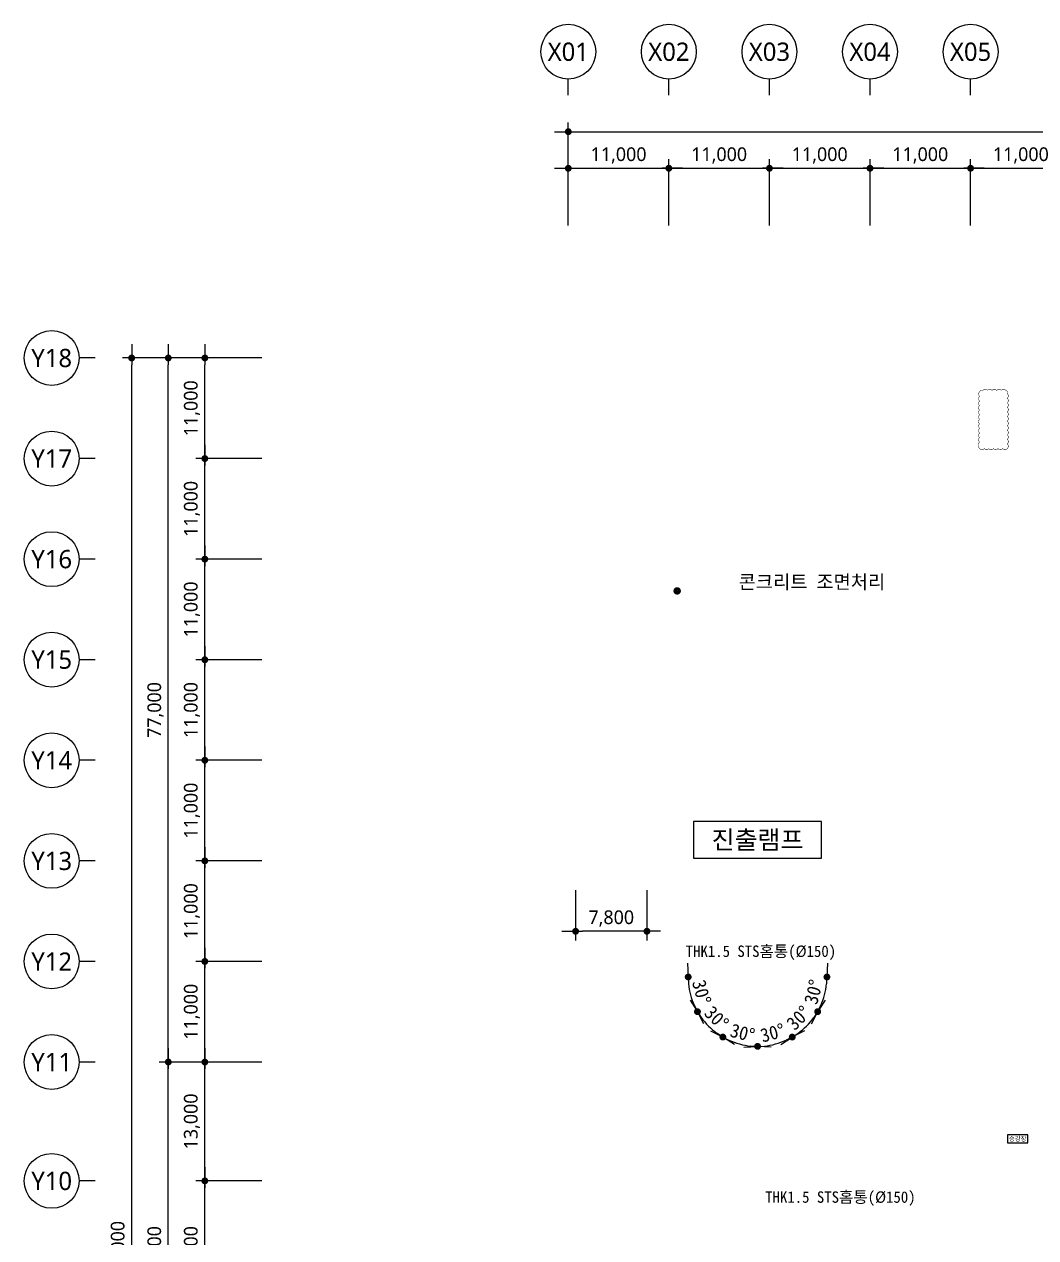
# Model space of a CAD drawing. Header units: millimetres. Extents: x 3546612 to 5615882, y 547008 to 3162891.
# Drawn here: x 4806612 to 4917237, y 1842174 to 1974891 of the extents above; entities that cross this region are included whole.
import ezdxf
from ezdxf.enums import TextEntityAlignment as Align

# ---------------------------------------------------------------- set-up
doc = ezdxf.new("R2010")
doc.units = ezdxf.units.MM
for name, color, linetype, lineweight in [('A-AXIS-BUBL', 7, 'Continuous', 25), ('A-DIMS', 7, 'Continuous', 25), ('A-MKXS-LEAD', 7, 'Continuous', 25), ('A-MKXS-TEXT1', 3, 'Continuous', 25), ('A-XXXX-TXT2', 3, 'Continuous', 25), ('REV-202205', 20, 'Continuous', 25)]:
    doc.layers.add(name, color=color, linetype=linetype, lineweight=lineweight)
doc.styles.add('HY울릉도L', font='')
doc.styles.add('XR-평면도$0$맑은 고딕', font='malgun.ttf')
doc.styles.add('돋움', font='')
doc.styles.add('돋움체', font='')
doc.styles.add('맑은고딕', font='malgun.ttf')
doc.styles.get('HY울릉도L').set_extended_font_data('HYwulM')
doc.styles.get('돋움').set_extended_font_data('DotumChe')
doc.styles.get('돋움체').set_extended_font_data('DotumChe')
doc.dimstyles.new('CDIM', dxfattribs={"dimtxt": 3, "dimasz": 1.5, "dimexe": 2, "dimexo": 1, "dimgap": 1, "dimtad": 1, "dimdec": 0, "dimrnd": 0.5, "dimzin": 0, "dimdsep": 32, "dimlunit": 6, "dimtxsty": 'HY울릉도L', "dimblk1": '_CIDOT', "dimblk2": '_CIDOT', "dimsah": 1, "dimcen": 5.5, "dimclrd": 2, "dimclre": 2, "dimclrt": 7, "dimadec": 0, "dimazin": 0, "dimtfac": 1, "dimtdec": 0, "dimtix": 1, "dimtmove": 2, "dimatfit": 1, "dimldrblk": '_CIDOT', "dimfxl": 1, "dimtolj": 1, "dimtzin": 0, "dimlwd": -1, "dimarcsym": 0})

# ---------------------------------------------------------------- blocks, each defined once
blk = doc.blocks.new('_CIDOT')
at = {"color": 0, "linetype": 'ByBlock'}
blk.add_line((2, 0), (-1, 0), dxfattribs=at)
at = {"color": 0, "linetype": 'ByBlock', "const_width": 0.5}
blk.add_lwpolyline([(-0.25, 0, 1), (0.25, 0, 1)], format="xyb", close=True, dxfattribs=at)
blk = doc.blocks.new('*D16')
at = {"layer": 'A-DIMS', "lineweight": -2, "transparency": 16777216}
for p, q in [((93193, 151121), (85943, 151121)), ((93193, 135121), (85943, 135121))]:
    blk.add_line(p, q, dxfattribs=at)
at = {"layer": 'A-DIMS', "transparency": 16777216}
blk.add_line((86943, 135871), (86943, 150371), dxfattribs=at)
at = {"layer": 'A-DIMS', "transparency": 16777216, "xscale": 750, "yscale": 750, "zscale": 750}
for p, rotation in [((86943, 151121), 90), ((86943, 135121), 270)]:
    blk.add_blockref('_CIDOT', p, dxfattribs=dict(at, rotation=rotation))
at = {"layer": 'A-DIMS', "color": 3, "transparency": 16777216, "insert": (85538, 143121), "char_height": 1500, "attachment_point": 5, "rotation": 90, "style": '맑은고딕'}
blk.add_mtext('\\A1;16,000', dxfattribs=at)
blk = doc.blocks.new('*D17')
at = {"layer": 'A-DIMS', "lineweight": -2, "transparency": 16777216}
for p, q in [((93193, 164121), (85943, 164121)), ((93193, 151121), (85943, 151121))]:
    blk.add_line(p, q, dxfattribs=at)
at = {"layer": 'A-DIMS', "transparency": 16777216}
blk.add_line((86943, 151871), (86943, 163371), dxfattribs=at)
at = {"layer": 'A-DIMS', "transparency": 16777216, "xscale": 750, "yscale": 750, "zscale": 750}
for p, rotation in [((86943, 164121), 90), ((86943, 151121), 270)]:
    blk.add_blockref('_CIDOT', p, dxfattribs=dict(at, rotation=rotation))
at = {"layer": 'A-DIMS', "color": 3, "transparency": 16777216, "insert": (85538, 157621), "char_height": 1500, "attachment_point": 5, "rotation": 90, "style": '맑은고딕'}
blk.add_mtext('\\A1;13,000', dxfattribs=at)
blk = doc.blocks.new('*D18')
at = {"layer": 'A-DIMS', "lineweight": -2, "transparency": 16777216}
for p, q in [((93193, 175121), (85943, 175121)), ((93193, 164121), (85943, 164121))]:
    blk.add_line(p, q, dxfattribs=at)
at = {"layer": 'A-DIMS', "transparency": 16777216}
blk.add_line((86943, 164871), (86943, 174371), dxfattribs=at)
at = {"layer": 'A-DIMS', "transparency": 16777216, "xscale": 750, "yscale": 750, "zscale": 750}
for p, rotation in [((86943, 175121), 90), ((86943, 164121), 270)]:
    blk.add_blockref('_CIDOT', p, dxfattribs=dict(at, rotation=rotation))
at = {"layer": 'A-DIMS', "color": 3, "transparency": 16777216, "insert": (85538, 169621), "char_height": 1500, "attachment_point": 5, "rotation": 90, "style": '맑은고딕'}
blk.add_mtext('\\A1;11,000', dxfattribs=at)
blk = doc.blocks.new('*D19')
at = {"layer": 'A-DIMS', "lineweight": -2, "transparency": 16777216}
for p, q in [((93193, 186121), (85943, 186121)), ((93193, 175121), (85943, 175121))]:
    blk.add_line(p, q, dxfattribs=at)
at = {"layer": 'A-DIMS', "transparency": 16777216}
blk.add_line((86943, 175871), (86943, 185371), dxfattribs=at)
at = {"layer": 'A-DIMS', "transparency": 16777216, "xscale": 750, "yscale": 750, "zscale": 750}
for p, rotation in [((86943, 186121), 90), ((86943, 175121), 270)]:
    blk.add_blockref('_CIDOT', p, dxfattribs=dict(at, rotation=rotation))
at = {"layer": 'A-DIMS', "color": 3, "transparency": 16777216, "insert": (85538, 180621), "char_height": 1500, "attachment_point": 5, "rotation": 90, "style": '맑은고딕'}
blk.add_mtext('\\A1;11,000', dxfattribs=at)
blk = doc.blocks.new('*D20')
at = {"layer": 'A-DIMS', "lineweight": -2, "transparency": 16777216}
for p, q in [((93193, 197121), (85943, 197121)), ((93193, 186121), (85943, 186121))]:
    blk.add_line(p, q, dxfattribs=at)
at = {"layer": 'A-DIMS', "transparency": 16777216}
blk.add_line((86943, 186871), (86943, 196371), dxfattribs=at)
at = {"layer": 'A-DIMS', "transparency": 16777216, "xscale": 750, "yscale": 750, "zscale": 750}
for p, rotation in [((86943, 197121), 90), ((86943, 186121), 270)]:
    blk.add_blockref('_CIDOT', p, dxfattribs=dict(at, rotation=rotation))
at = {"layer": 'A-DIMS', "color": 3, "transparency": 16777216, "insert": (85538, 191621), "char_height": 1500, "attachment_point": 5, "rotation": 90, "style": '맑은고딕'}
blk.add_mtext('\\A1;11,000', dxfattribs=at)
blk = doc.blocks.new('*D21')
at = {"layer": 'A-DIMS', "lineweight": -2, "transparency": 16777216}
for p, q in [((93193, 208121), (85943, 208121)), ((93193, 197121), (85943, 197121))]:
    blk.add_line(p, q, dxfattribs=at)
at = {"layer": 'A-DIMS', "transparency": 16777216}
blk.add_line((86943, 197871), (86943, 207371), dxfattribs=at)
at = {"layer": 'A-DIMS', "transparency": 16777216, "xscale": 750, "yscale": 750, "zscale": 750}
for p, rotation in [((86943, 208121), 90), ((86943, 197121), 270)]:
    blk.add_blockref('_CIDOT', p, dxfattribs=dict(at, rotation=rotation))
at = {"layer": 'A-DIMS', "color": 3, "transparency": 16777216, "insert": (85538, 202621), "char_height": 1500, "attachment_point": 5, "rotation": 90, "style": '맑은고딕'}
blk.add_mtext('\\A1;11,000', dxfattribs=at)
blk = doc.blocks.new('*D22')
at = {"layer": 'A-DIMS', "lineweight": -2, "transparency": 16777216}
for p, q in [((93193, 219121), (85943, 219121)), ((93193, 208121), (85943, 208121))]:
    blk.add_line(p, q, dxfattribs=at)
at = {"layer": 'A-DIMS', "transparency": 16777216}
blk.add_line((86943, 208871), (86943, 218371), dxfattribs=at)
at = {"layer": 'A-DIMS', "transparency": 16777216, "xscale": 750, "yscale": 750, "zscale": 750}
for p, rotation in [((86943, 219121), 90), ((86943, 208121), 270)]:
    blk.add_blockref('_CIDOT', p, dxfattribs=dict(at, rotation=rotation))
at = {"layer": 'A-DIMS', "color": 3, "transparency": 16777216, "insert": (85538, 213621), "char_height": 1500, "attachment_point": 5, "rotation": 90, "style": '맑은고딕'}
blk.add_mtext('\\A1;11,000', dxfattribs=at)
blk = doc.blocks.new('*D23')
at = {"layer": 'A-DIMS', "lineweight": -2, "transparency": 16777216}
for p, q in [((93193, 230121), (85943, 230121)), ((93193, 219121), (85943, 219121))]:
    blk.add_line(p, q, dxfattribs=at)
at = {"layer": 'A-DIMS', "transparency": 16777216}
blk.add_line((86943, 219871), (86943, 229371), dxfattribs=at)
at = {"layer": 'A-DIMS', "transparency": 16777216, "xscale": 750, "yscale": 750, "zscale": 750}
for p, rotation in [((86943, 230121), 90), ((86943, 219121), 270)]:
    blk.add_blockref('_CIDOT', p, dxfattribs=dict(at, rotation=rotation))
at = {"layer": 'A-DIMS', "color": 3, "transparency": 16777216, "insert": (85538, 224621), "char_height": 1500, "attachment_point": 5, "rotation": 90, "style": '맑은고딕'}
blk.add_mtext('\\A1;11,000', dxfattribs=at)
blk = doc.blocks.new('*D24')
at = {"layer": 'A-DIMS', "lineweight": -2, "transparency": 16777216}
for p, q in [((93193, 241121), (85943, 241121)), ((93193, 230121), (85943, 230121))]:
    blk.add_line(p, q, dxfattribs=at)
at = {"layer": 'A-DIMS', "transparency": 16777216}
blk.add_line((86943, 230871), (86943, 240371), dxfattribs=at)
at = {"layer": 'A-DIMS', "transparency": 16777216, "xscale": 750, "yscale": 750, "zscale": 750}
for p, rotation in [((86943, 241121), 90), ((86943, 230121), 270)]:
    blk.add_blockref('_CIDOT', p, dxfattribs=dict(at, rotation=rotation))
at = {"layer": 'A-DIMS', "color": 3, "transparency": 16777216, "insert": (85538, 235621), "char_height": 1500, "attachment_point": 5, "rotation": 90, "style": '맑은고딕'}
blk.add_mtext('\\A1;11,000', dxfattribs=at)
blk = doc.blocks.new('*D26')
at = {"layer": 'A-DIMS', "lineweight": -2, "transparency": 16777216}
for p, q in [((93193, 241121), (77943, 241121)), ((93193, 45121), (77943, 45121))]:
    blk.add_line(p, q, dxfattribs=at)
at = {"layer": 'A-DIMS', "transparency": 16777216}
blk.add_line((78943, 45871), (78943, 240371), dxfattribs=at)
at = {"layer": 'A-DIMS', "transparency": 16777216, "xscale": 750, "yscale": 750, "zscale": 750}
for p, rotation in [((78943, 241121), 90), ((78943, 45121), 270)]:
    blk.add_blockref('_CIDOT', p, dxfattribs=dict(at, rotation=rotation))
at = {"layer": 'A-DIMS', "color": 3, "transparency": 16777216, "insert": (77538, 143121), "char_height": 1500, "attachment_point": 5, "rotation": 90, "style": '맑은고딕'}
blk.add_mtext('\\A1;196,000', dxfattribs=at)
blk = doc.blocks.new('*D28')
at = {"layer": 'A-DIMS', "lineweight": -2, "transparency": 16777216}
for p, q in [((93193, 164121), (81943, 164121)), ((93193, 122121), (81943, 122121))]:
    blk.add_line(p, q, dxfattribs=at)
at = {"layer": 'A-DIMS', "transparency": 16777216}
blk.add_line((82943, 122871), (82943, 163371), dxfattribs=at)
at = {"layer": 'A-DIMS', "transparency": 16777216, "xscale": 750, "yscale": 750, "zscale": 750}
for p, rotation in [((82943, 164121), 90), ((82943, 122121), 270)]:
    blk.add_blockref('_CIDOT', p, dxfattribs=dict(at, rotation=rotation))
at = {"layer": 'A-DIMS', "color": 3, "transparency": 16777216, "insert": (81542, 143121), "char_height": 1500, "attachment_point": 5, "rotation": 90, "style": '맑은고딕'}
blk.add_mtext('\\A1;42,000', dxfattribs=at)
blk = doc.blocks.new('*D29')
at = {"layer": 'A-DIMS', "lineweight": -2, "transparency": 16777216}
for p, q in [((93193, 241121), (81943, 241121)), ((93193, 164121), (81943, 164121))]:
    blk.add_line(p, q, dxfattribs=at)
at = {"layer": 'A-DIMS', "transparency": 16777216}
blk.add_line((82943, 164871), (82943, 240371), dxfattribs=at)
at = {"layer": 'A-DIMS', "transparency": 16777216, "xscale": 750, "yscale": 750, "zscale": 750}
for p, rotation in [((82943, 241121), 90), ((82943, 164121), 270)]:
    blk.add_blockref('_CIDOT', p, dxfattribs=dict(at, rotation=rotation))
at = {"layer": 'A-DIMS', "color": 3, "transparency": 16777216, "insert": (81542, 202621), "char_height": 1500, "attachment_point": 5, "rotation": 90, "style": '맑은고딕'}
blk.add_mtext('\\A1;77,000', dxfattribs=at)
blk = doc.blocks.new('*D30')
at = {"layer": 'A-DIMS', "lineweight": -2, "transparency": 16777216}
for p, q in [((148693, 255621), (148693, 262871)), ((159693, 255621), (159693, 262871))]:
    blk.add_line(p, q, dxfattribs=at)
at = {"layer": 'A-DIMS', "transparency": 16777216}
blk.add_line((149443, 261871), (158943, 261871), dxfattribs=at)
at = {"layer": 'A-DIMS', "transparency": 16777216, "xscale": 750, "yscale": 750, "zscale": 750, "rotation": 180}
blk.add_blockref('_CIDOT', (148693, 261871), dxfattribs=at)
at = {"layer": 'A-DIMS', "transparency": 16777216, "xscale": 750, "yscale": 750, "zscale": 750}
blk.add_blockref('_CIDOT', (159693, 261871), dxfattribs=at)
at = {"layer": 'A-DIMS', "color": 3, "transparency": 16777216, "insert": (154193, 263275), "char_height": 1500, "attachment_point": 5, "style": '맑은고딕'}
blk.add_mtext('\\A1;11,000', dxfattribs=at)
blk = doc.blocks.new('*D31')
at = {"layer": 'A-DIMS', "lineweight": -2, "transparency": 16777216}
for p, q in [((159693, 255621), (159693, 262871)), ((170693, 255621), (170693, 262871))]:
    blk.add_line(p, q, dxfattribs=at)
at = {"layer": 'A-DIMS', "transparency": 16777216}
blk.add_line((160443, 261871), (169943, 261871), dxfattribs=at)
at = {"layer": 'A-DIMS', "transparency": 16777216, "xscale": 750, "yscale": 750, "zscale": 750, "rotation": 180}
blk.add_blockref('_CIDOT', (159693, 261871), dxfattribs=at)
at = {"layer": 'A-DIMS', "transparency": 16777216, "xscale": 750, "yscale": 750, "zscale": 750}
blk.add_blockref('_CIDOT', (170693, 261871), dxfattribs=at)
at = {"layer": 'A-DIMS', "color": 3, "transparency": 16777216, "insert": (165193, 263275), "char_height": 1500, "attachment_point": 5, "style": '맑은고딕'}
blk.add_mtext('\\A1;11,000', dxfattribs=at)
blk = doc.blocks.new('*D32')
at = {"layer": 'A-DIMS', "lineweight": -2, "transparency": 16777216}
for p, q in [((170693, 255621), (170693, 262871)), ((181693, 255621), (181693, 262871))]:
    blk.add_line(p, q, dxfattribs=at)
at = {"layer": 'A-DIMS', "transparency": 16777216}
blk.add_line((171443, 261871), (180943, 261871), dxfattribs=at)
at = {"layer": 'A-DIMS', "transparency": 16777216, "xscale": 750, "yscale": 750, "zscale": 750, "rotation": 180}
blk.add_blockref('_CIDOT', (170693, 261871), dxfattribs=at)
at = {"layer": 'A-DIMS', "transparency": 16777216, "xscale": 750, "yscale": 750, "zscale": 750}
blk.add_blockref('_CIDOT', (181693, 261871), dxfattribs=at)
at = {"layer": 'A-DIMS', "color": 3, "transparency": 16777216, "insert": (176193, 263275), "char_height": 1500, "attachment_point": 5, "style": '맑은고딕'}
blk.add_mtext('\\A1;11,000', dxfattribs=at)
blk = doc.blocks.new('*D43')
at = {"layer": 'A-DIMS', "lineweight": -2, "transparency": 16777216}
for p, q in [((126693, 255621), (126693, 266871)), ((302693, 255621), (302693, 266871))]:
    blk.add_line(p, q, dxfattribs=at)
at = {"layer": 'A-DIMS', "transparency": 16777216}
blk.add_line((127443, 265871), (301943, 265871), dxfattribs=at)
at = {"layer": 'A-DIMS', "transparency": 16777216, "xscale": 750, "yscale": 750, "zscale": 750, "rotation": 180}
blk.add_blockref('_CIDOT', (126693, 265871), dxfattribs=at)
at = {"layer": 'A-DIMS', "transparency": 16777216, "xscale": 750, "yscale": 750, "zscale": 750}
blk.add_blockref('_CIDOT', (302693, 265871), dxfattribs=at)
at = {"layer": 'A-DIMS', "color": 3, "transparency": 16777216, "insert": (214693, 267275), "char_height": 1500, "attachment_point": 5, "style": '맑은고딕'}
blk.add_mtext('\\A1;176,000', dxfattribs=at)
blk = doc.blocks.new('*D45')
at = {"layer": 'A-DIMS', "lineweight": -2, "transparency": 16777216}
for p, q in [((126693, 255621), (126693, 262871)), ((137693, 255621), (137693, 262871))]:
    blk.add_line(p, q, dxfattribs=at)
at = {"layer": 'A-DIMS', "transparency": 16777216}
blk.add_line((127443, 261871), (136943, 261871), dxfattribs=at)
at = {"layer": 'A-DIMS', "transparency": 16777216, "xscale": 750, "yscale": 750, "zscale": 750, "rotation": 180}
blk.add_blockref('_CIDOT', (126693, 261871), dxfattribs=at)
at = {"layer": 'A-DIMS', "transparency": 16777216, "xscale": 750, "yscale": 750, "zscale": 750}
blk.add_blockref('_CIDOT', (137693, 261871), dxfattribs=at)
at = {"layer": 'A-DIMS', "color": 3, "transparency": 16777216, "insert": (132193, 263275), "char_height": 1500, "attachment_point": 5, "style": '맑은고딕'}
blk.add_mtext('\\A1;11,000', dxfattribs=at)
blk = doc.blocks.new('*D46')
at = {"layer": 'A-DIMS', "lineweight": -2, "transparency": 16777216}
for p, q in [((137693, 255621), (137693, 262871)), ((148693, 255621), (148693, 262871))]:
    blk.add_line(p, q, dxfattribs=at)
at = {"layer": 'A-DIMS', "transparency": 16777216}
blk.add_line((138443, 261871), (147943, 261871), dxfattribs=at)
at = {"layer": 'A-DIMS', "transparency": 16777216, "xscale": 750, "yscale": 750, "zscale": 750, "rotation": 180}
blk.add_blockref('_CIDOT', (137693, 261871), dxfattribs=at)
at = {"layer": 'A-DIMS', "transparency": 16777216, "xscale": 750, "yscale": 750, "zscale": 750}
blk.add_blockref('_CIDOT', (148693, 261871), dxfattribs=at)
at = {"layer": 'A-DIMS', "color": 3, "transparency": 16777216, "insert": (143193, 263275), "char_height": 1500, "attachment_point": 5, "style": '맑은고딕'}
blk.add_mtext('\\A1;11,000', dxfattribs=at)
blk = doc.blocks.new('글_진출램프')
at = {"layer": 'A-XXXX-TXT2', "color": 0}
blk.add_lwpolyline([(-7000, -1997), (7000, -1997), (7000, 2003), (-7000, 2003)], close=True, dxfattribs=at)
at = {"layer": 'A-XXXX-TXT2', "style": '맑은고딕'}
blk.add_text('진출램프', height=2000, dxfattribs=at).set_placement((0, 3), align=Align.MIDDLE_CENTER)
blk = doc.blocks.new('글_승강장')
at = {"layer": 'A-XXXX-TXT2', "color": 0, "ltscale": 100}
blk.add_lwpolyline([(-1100, 450), (-1100, -450), (1100, -450), (1100, 450)], close=True, dxfattribs=at)
at = {"layer": 'A-XXXX-TXT2', "ltscale": 100, "style": 'XR-평면도$0$맑은 고딕'}
blk.add_text('승강장', height=500, dxfattribs=at).set_placement((0, 0), align=Align.MIDDLE_CENTER)
blk = doc.blocks.new('*D127')
at = {"layer": 'A-DIMS', "lineweight": -2, "transparency": 16777216}
for p, q in [((4866912, 1880191), (4866912, 1874691)), ((4874712, 1880191), (4874712, 1874691))]:
    blk.add_line(p, q, dxfattribs=at)
at = {"layer": 'A-DIMS', "transparency": 16777216}
blk.add_line((4873962, 1875691), (4867662, 1875691), dxfattribs=at)
at = {"layer": 'A-DIMS', "transparency": 16777216, "xscale": 750, "yscale": 750, "zscale": 750}
for p, rotation in [((4866912, 1875691), 179.9999710073349), ((4874712, 1875691), 359.9999710073349)]:
    blk.add_blockref('_CIDOT', p, dxfattribs=dict(at, rotation=rotation))
at = {"layer": 'A-DIMS', "color": 3, "transparency": 16777216, "insert": (4870812, 1877092), "char_height": 1500, "attachment_point": 5, "rotation": 359.99997, "style": '맑은고딕'}
blk.add_mtext('\\A1;7,800', dxfattribs=at)
blk = doc.blocks.new('*D129')
at = {"layer": 'A-DIMS', "transparency": 16777216}
blk.add_arc((4886812, 1870691), 7587, 305.666, 324.334, dxfattribs=at)
at = {"layer": 'A-DIMS', "transparency": 16777216, "xscale": 750, "yscale": 750, "zscale": 750}
for p, rotation in [((4893383, 1866898), 57.16699755167519), ((4890605, 1864120), 212.8330024483249)]:
    blk.add_blockref('_CIDOT', p, dxfattribs=dict(at, rotation=rotation))
at = {"layer": 'A-DIMS', "color": 3, "transparency": 16777216, "insert": (4891292, 1866211), "char_height": 1500, "attachment_point": 5, "rotation": 45, "style": '돋움'}
blk.add_mtext('\\A1;30°', dxfattribs=at)
blk = doc.blocks.new('*D130')
at = {"layer": 'A-DIMS', "transparency": 16777216}
blk.add_arc((4886812, 1870691), 7587, 335.666, 354.334, dxfattribs=at)
at = {"layer": 'A-DIMS', "transparency": 16777216, "xscale": 750, "yscale": 750, "zscale": 750}
for p, rotation in [((4894399, 1870691), 87.16699788413507), ((4893383, 1866898), 242.833002115865)]:
    blk.add_blockref('_CIDOT', p, dxfattribs=dict(at, rotation=rotation))
at = {"layer": 'A-DIMS', "color": 3, "transparency": 16777216, "insert": (4892932, 1869051), "char_height": 1500, "attachment_point": 5, "rotation": 75, "style": '돋움'}
blk.add_mtext('\\A1;30°', dxfattribs=at)
blk = doc.blocks.new('*D131')
at = {"layer": 'A-DIMS', "transparency": 16777216}
blk.add_arc((4886812, 1870691), 7587, 275.666, 294.334, dxfattribs=at)
at = {"layer": 'A-DIMS', "transparency": 16777216, "xscale": 750, "yscale": 750, "zscale": 750}
for p, rotation in [((4890605, 1864120), 27.16699755167498), ((4886812, 1863104), 182.8330024483249)]:
    blk.add_blockref('_CIDOT', p, dxfattribs=dict(at, rotation=rotation))
at = {"layer": 'A-DIMS', "color": 3, "transparency": 16777216, "insert": (4888452, 1864571), "char_height": 1500, "attachment_point": 5, "rotation": 15, "style": '돋움'}
blk.add_mtext('\\A1;30°', dxfattribs=at)
blk = doc.blocks.new('*D132')
at = {"layer": 'A-DIMS', "transparency": 16777216}
blk.add_arc((4886812, 1870691), 7587, 215.666, 234.334, dxfattribs=at)
at = {"layer": 'A-DIMS', "transparency": 16777216, "xscale": 750, "yscale": 750, "zscale": 750}
for p, rotation in [((4880241, 1866898), 122.8330024483245), ((4883018, 1864120), 327.1669975516754)]:
    blk.add_blockref('_CIDOT', p, dxfattribs=dict(at, rotation=rotation))
at = {"layer": 'A-DIMS', "color": 3, "transparency": 16777216, "insert": (4882331, 1866211), "char_height": 1500, "attachment_point": 5, "rotation": 315, "style": '돋움'}
blk.add_mtext('\\A1;30°', dxfattribs=at)
blk = doc.blocks.new('*D133')
at = {"layer": 'A-DIMS', "transparency": 16777216}
blk.add_arc((4886812, 1870691), 7587, 185.666, 204.334, dxfattribs=at)
at = {"layer": 'A-DIMS', "transparency": 16777216, "xscale": 750, "yscale": 750, "zscale": 750}
for p, rotation in [((4879225, 1870691), 92.83300211586665), ((4880241, 1866898), 297.1669978841333)]:
    blk.add_blockref('_CIDOT', p, dxfattribs=dict(at, rotation=rotation))
at = {"layer": 'A-DIMS', "color": 3, "transparency": 16777216, "insert": (4880691, 1869051), "char_height": 1500, "attachment_point": 5, "rotation": 285, "style": '돋움'}
blk.add_mtext('\\A1;30°', dxfattribs=at)
blk = doc.blocks.new('*D134')
at = {"layer": 'A-DIMS', "transparency": 16777216}
blk.add_arc((4886812, 1870691), 7587, 245.666, 264.334, dxfattribs=at)
at = {"layer": 'A-DIMS', "transparency": 16777216, "xscale": 750, "yscale": 750, "zscale": 750}
for p, rotation in [((4883018, 1864120), 152.8330024483253), ((4886812, 1863104), 357.1669975516752)]:
    blk.add_blockref('_CIDOT', p, dxfattribs=dict(at, rotation=rotation))
at = {"layer": 'A-DIMS', "color": 3, "transparency": 16777216, "insert": (4885172, 1864571), "char_height": 1500, "attachment_point": 5, "rotation": 345, "style": '돋움'}
blk.add_mtext('\\A1;30°', dxfattribs=at)
blk = doc.blocks.new('DIM(210222)')
for p, q in [((126693, 269870.6), (126693, 271620.6)), ((137693, 269870.6), (137693, 271620.6)), ((148693, 269870.6), (148693, 271620.6)), ((159693, 269870.6), (159693, 271620.6)), ((170693, 269870.6), (170693, 271620.6)), ((74943, 241120.6), (73193, 241120.6)), ((74943, 230120.6), (73193, 230120.6)), ((74943, 219120.6), (73193, 219120.6)), ((74943, 208120.6), (73193, 208120.6)), ((74943, 197120.6), (73193, 197120.6)), ((74943, 186120.6), (73193, 186120.6)), ((74943, 175120.6), (73193, 175120.6)), ((74943, 164120.6), (73193, 164120.6)), ((74943, 151120.6), (73193, 151120.6))]:
    blk.add_line(p, q)
at = {"layer": 'A-AXIS-BUBL', "ltscale": 0.2}
for centre in [(126693, 274620.6), (137693, 274620.6), (148693, 274620.6), (159693, 274620.6), (170693, 274620.6), (70193, 241120.6), (70193, 230120.6), (70193, 219120.6), (70193, 208120.6), (70193, 197120.6), (70193, 186120.6), (70193, 175120.6), (70193, 164120.6), (70193, 151120.6)]:
    blk.add_circle(centre, 3000, dxfattribs=at)
at = {"layer": 'A-XXXX-TXT2', "ltscale": 0.2, "style": '맑은고딕'}
for s, p in [('X01', (126693, 274620.6)), ('X02', (137693, 274620.6)), ('X03', (148693, 274620.6)), ('X04', (159693, 274620.6)), ('X05', (170693, 274620.6)), ('Y18', (70193, 241120.6)), ('Y17', (70193, 230120.6)), ('Y16', (70193, 219120.6)), ('Y15', (70193, 208120.6)), ('Y14', (70193, 197120.6)), ('Y13', (70193, 186120.6)), ('Y12', (70193, 175120.6)), ('Y11', (70193, 164120.6)), ('Y10', (70193, 151120.6))]:
    blk.add_text(s, height=2000, dxfattribs=at).set_placement(p, align=Align.MIDDLE)
at = {"layer": 'A-DIMS'}
for p1, p2, distance, picture, middle in [((126693, 255120.6), (302693, 255120.6), 10750, '*D43', (214693, 267275.5)), ((126693, 255120.6), (137693, 255120.6), 6750, '*D45', (132193, 263275.5)), ((137693, 255120.6), (148693, 255120.6), 6750, '*D46', (143193, 263275.5)), ((148693, 255120.6), (159693, 255120.6), 6750, '*D30', (154193, 263275.5)), ((159693, 255120.6), (170693, 255120.6), 6750, '*D31', (165193, 263275.5)), ((170693, 255120.6), (181693, 255120.6), 6750, '*D32', (176193, 263275.5)), ((93693, 45120.6), (93693, 241120.6), 14750, '*D26', (77538.1, 143120.6)), ((93693, 164120.6), (93693, 241120.6), 10750, '*D29', (81542.2, 202620.6)), ((93693, 230120.6), (93693, 241120.6), 6750, '*D24', (85538.1, 235620.6)), ((93693, 219120.6), (93693, 230120.6), 6750, '*D23', (85538.1, 224620.6)), ((93693, 208120.6), (93693, 219120.6), 6750, '*D22', (85538.1, 213620.6)), ((93693, 197120.6), (93693, 208120.6), 6750, '*D21', (85538.1, 202620.6)), ((93693, 186120.6), (93693, 197120.6), 6750, '*D20', (85538.1, 191620.6)), ((93693, 175120.6), (93693, 186120.6), 6750, '*D19', (85538.1, 180620.6)), ((93693, 164120.6), (93693, 175120.6), 6750, '*D18', (85538.1, 169620.6)), ((93693, 122120.6), (93693, 164120.6), 10750, '*D28', (81542.2, 143120.6)), ((93693, 151120.6), (93693, 164120.6), 6750, '*D17', (85538.1, 157620.6)), ((93693, 135120.6), (93693, 151120.6), 6750, '*D16', (85538.1, 143120.6))]:
    dim = blk.add_aligned_dim(p1=p1, p2=p2, distance=distance, dimstyle='CDIM', override={"dimscale": 500, "dimtxsty": '맑은고딕', "dimclrd": 256, "dimclre": 256, "dimclrt": 3}, dxfattribs=at)
    dim.commit()
    dim.dimension.update_dxf_attribs({"geometry": picture, "text_midpoint": middle})

msp = doc.modelspace()

# ---------------------------------------------------------------- linework, layer by layer
at = {"layer": 'A-MKXS-LEAD', "const_width": 400}
msp.add_lwpolyline([(4877813.6, 1912938.7, 1), (4878228.2, 1912897.3, 1)], format="xyb", close=True, dxfattribs=at)
at = {"layer": 'REV-202205', "const_width": 50}
msp.add_lwpolyline([(4911111.8, 1928491.2, 0.52056705), (4911611.8, 1928491.2, 0.52056705), (4912111.8, 1928491.2, 0.52056705), (4912611.8, 1928491.2, 0.52056705), (4913111.8, 1928491.2, 0.52056705), (4913611.8, 1928491.2, 0.52056705), (4914111.8, 1928491.2, 0.52056705), (4914111.8, 1928991.2, 0.52056705), (4914111.8, 1929491.2, 0.52056705), (4914111.8, 1929991.2, 0.52056705), (4914111.8, 1930491.2, 0.52056705), (4914111.8, 1930991.2, 0.52056705), (4914111.8, 1931491.2, 0.52056705), (4914111.8, 1931991.2, 0.52056705), (4914111.8, 1932491.2, 0.52056705), (4914111.8, 1932991.2, 0.52056705), (4914111.8, 1933491.2, 0.52056705), (4914111.8, 1933991.2, 0.52056705), (4914111.8, 1934491.2, 0.52056705), (4913961.8, 1934841.2, 0.52056705), (4913461.8, 1934841.2, 0.52056705), (4912961.8, 1934841.2, 0.52056705), (4912461.8, 1934841.2, 0.52056705), (4911961.8, 1934841.2, 0.52056705), (4911461.8, 1934841.2, 0.52056705), (4911111.8, 1934691.2, 0.52056705), (4911111.8, 1934191.2, 0.52056705), (4911111.8, 1933691.2, 0.52056705), (4911111.8, 1933191.2, 0.52056705), (4911111.8, 1932691.2, 0.52056705), (4911111.8, 1932191.2, 0.52056705), (4911111.8, 1931691.2, 0.52056705), (4911111.8, 1931191.2, 0.52056705), (4911111.8, 1930691.2, 0.52056705), (4911111.8, 1930191.2, 0.52056705), (4911111.8, 1929691.2, 0.52056705), (4911111.8, 1929191.2, 0.52056705)], format="xyb", close=True, dxfattribs=at)

# ---------------------------------------------------------------- block references
for name, p in [('DIM(210222)', (4739418.8, 1697270.6)), ('글_진출램프', (4886811.8, 1885691.2)), ('글_승강장', (4915261.8, 1852991.2))]:
    msp.add_blockref(name, p)

# ---------------------------------------------------------------- texts
at = {"layer": 'A-MKXS-TEXT1', "style": '돋움체'}
for s, height, p in [('콘크리트 조면처리', 1500, (4884742.5, 1913905.8)), ('THK1.5 STS홈통(Ø150)', 1250, (4878950.3, 1873506.4)), ('THK1.5 STS홈통(Ø150)', 1250, (4887645.5, 1846621))]:
    msp.add_text(s, height=height, dxfattribs=at).set_placement(p, align=Align.MIDDLE_LEFT)

# ---------------------------------------------------------------- dimensions: what is measured, and where the dimension line sits
at = {"layer": 'A-DIMS'}
dim = msp.add_aligned_dim(p1=(4874711.8, 1880691.2), p2=(4866911.8, 1880691.2), distance=5000, dimstyle='CDIM', override={"dimscale": 500, "dimtxsty": '맑은고딕', "dimclrd": 256, "dimclre": 256, "dimclrt": 3}, dxfattribs=at)
dim.commit()
dim.dimension.update_dxf_attribs({"geometry": '*D127', "text_midpoint": (4870811.8, 1877092)})
for base, line1, line2, picture, middle in [((4893941.5, 1868096.2), ((4861111.8, 1870691.2), (4912511.8, 1870691.2)), ((4886811.8, 1870691.2), (4909068.7, 1857841.2)), '*D130', (4892932.2, 1869051.3)), ((4879339.8, 1869373.7), ((4912511.8, 1870691.2), (4861111.8, 1870691.2)), ((4886811.8, 1870691.2), (4864555, 1857841.2)), '*D133', (4880691.5, 1869051.3)), ((4880999.6, 1865814.2), ((4886811.8, 1870691.2), (4864555, 1857841.2)), ((4886811.8, 1870691.2), (4873961.8, 1848434.4)), '*D132', (4882331.4, 1866210.8)), ((4884216.8, 1863561.6), ((4886811.8, 1870691.2), (4873961.8, 1848434.4)), ((4886811.8, 1870691.2), (4886811.8, 1844991.2)), '*D134', (4885171.9, 1864570.9)), ((4888129.3, 1863219.3), ((4886811.8, 1870691.2), (4899661.8, 1848434.4)), ((4886811.8, 1870691.2), (4886811.8, 1844991.2)), '*D131', (4888451.7, 1864570.9)), ((4891688.8, 1864879.1), ((4886811.8, 1870691.2), (4909068.7, 1857841.2)), ((4886811.8, 1870691.2), (4899661.8, 1848434.4)), '*D129', (4891292.2, 1866210.8))]:
    dim = msp.add_angular_dim_2l(base=base, line1=line1, line2=line2, dimstyle='CDIM', override={"dimscale": 500, "dimtxsty": '돋움', "dimclrd": 256, "dimclre": 256, "dimclrt": 3}, dxfattribs=at)
    dim.commit()
    dim.dimension.update_dxf_attribs({"geometry": picture, "text_midpoint": middle})

doc.saveas('drawing.dxf')
